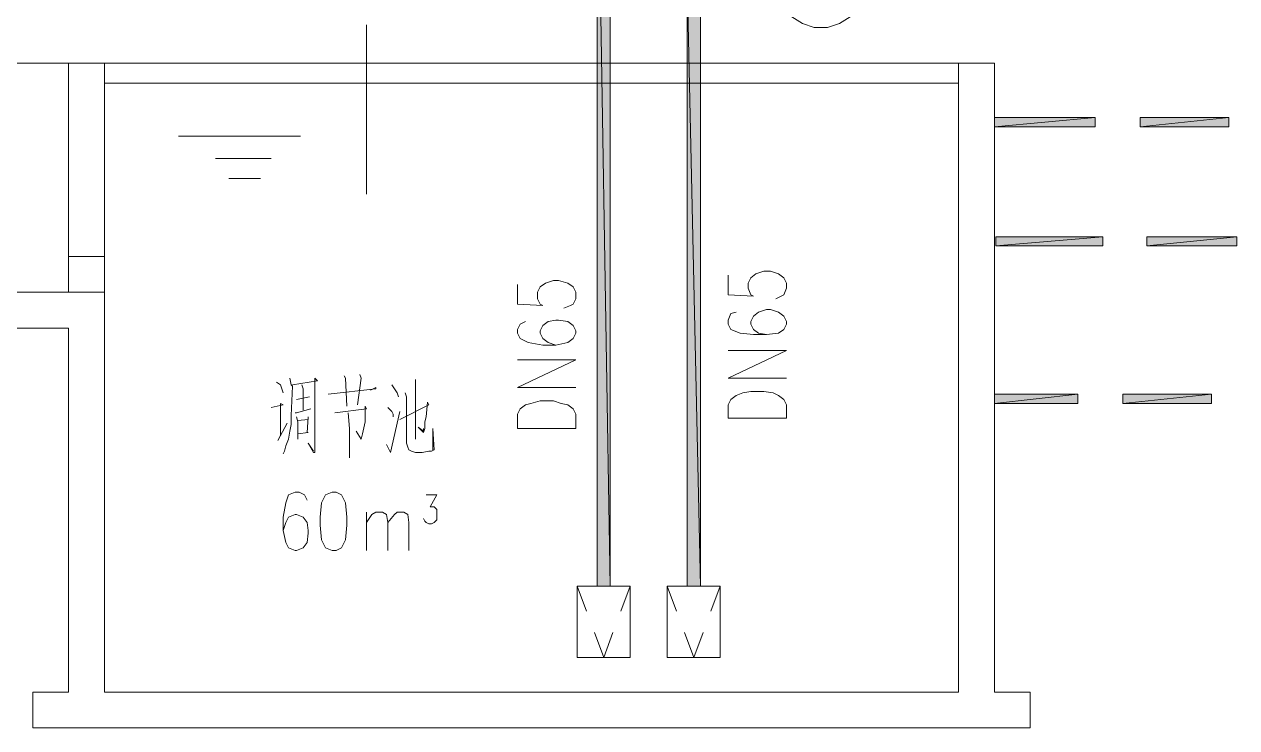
# Model space of a CAD drawing. Extents: x 2439 to 2860, y 496 to 788.
# Drawn here: x 2544 to 2607.9, y 609.1 to 646.3 of the extents above; entities that cross this region are included whole.
import ezdxf

# ---------------------------------------------------------------- set-up
doc = ezdxf.new("R2010")
doc.units = 0
doc.header["$LTSCALE"] = 15
doc.header["$MEASUREMENT"] = 0
doc.layers.get('0').update_dxf_attribs({"linetype": 'CONTINUOUS'})

msp = doc.modelspace()

# ---------------------------------------------------------------- hatches: boundary and pattern name
h = msp.add_hatch(color=0)
edge = h.paths.add_edge_path(flags=0)
edge.add_spline(control_points=[(2574.865, 658.513), (2574.865, 658.513), (2574.167, 658.513), (2574.167, 658.513), (2574.167, 658.513), (2574.865, 616.603), (2574.865, 616.603), (2574.865, 616.603), (2574.865, 658.513), (2574.865, 658.513)], knot_values=[0, 0, 0, 0, 1, 1, 1, 2, 2, 2, 3, 3, 3, 3], degree=3, periodic=0)
edge = h.paths.add_edge_path(flags=0)
edge.add_spline(control_points=[(2574.167, 658.513), (2574.167, 658.513), (2574.865, 616.603), (2574.865, 616.603), (2574.865, 616.603), (2574.167, 616.603), (2574.167, 616.603), (2574.167, 616.603), (2574.167, 658.513), (2574.167, 658.513)], knot_values=[0, 0, 0, 0, 1, 1, 1, 2, 2, 2, 3, 3, 3, 3], degree=3, periodic=0)
h = msp.add_hatch(color=0)
edge = h.paths.add_edge_path(flags=0)
edge.add_spline(control_points=[(2579.615, 648.664), (2579.615, 648.664), (2578.916, 648.664), (2578.916, 648.664), (2578.916, 648.664), (2579.615, 616.603), (2579.615, 616.603), (2579.615, 616.603), (2579.615, 648.664), (2579.615, 648.664)], knot_values=[0, 0, 0, 0, 1, 1, 1, 2, 2, 2, 3, 3, 3, 3], degree=3, periodic=0)
edge = h.paths.add_edge_path(flags=0)
edge.add_spline(control_points=[(2578.916, 648.664), (2578.916, 648.664), (2579.615, 616.603), (2579.615, 616.603), (2579.615, 616.603), (2578.916, 616.603), (2578.916, 616.603), (2578.916, 616.603), (2578.916, 648.664), (2578.916, 648.664)], knot_values=[0, 0, 0, 0, 1, 1, 1, 2, 2, 2, 3, 3, 3, 3], degree=3, periodic=0)
h = msp.add_hatch(color=0)
edge = h.paths.add_edge_path(flags=0)
edge.add_spline(control_points=[(2600.43, 640.841), (2600.43, 640.841), (2600.43, 641.33), (2600.43, 641.33), (2600.43, 641.33), (2595.122, 640.841), (2595.122, 640.841), (2595.122, 640.841), (2600.43, 640.841), (2600.43, 640.841)], knot_values=[0, 0, 0, 0, 1, 1, 1, 2, 2, 2, 3, 3, 3, 3], degree=3, periodic=0)
edge = h.paths.add_edge_path(flags=0)
edge.add_spline(control_points=[(2600.43, 641.33), (2600.43, 641.33), (2595.122, 640.841), (2595.122, 640.841), (2595.122, 640.841), (2595.122, 641.33), (2595.122, 641.33), (2595.122, 641.33), (2600.43, 641.33), (2600.43, 641.33)], knot_values=[0, 0, 0, 0, 1, 1, 1, 2, 2, 2, 3, 3, 3, 3], degree=3, periodic=0)
h = msp.add_hatch(color=0)
edge = h.paths.add_edge_path(flags=0)
edge.add_spline(control_points=[(2607.485, 640.841), (2607.485, 640.841), (2607.485, 641.33), (2607.485, 641.33), (2607.485, 641.33), (2602.805, 640.841), (2602.805, 640.841), (2602.805, 640.841), (2607.485, 640.841), (2607.485, 640.841)], knot_values=[0, 0, 0, 0, 1, 1, 1, 2, 2, 2, 3, 3, 3, 3], degree=3, periodic=0)
edge = h.paths.add_edge_path(flags=0)
edge.add_spline(control_points=[(2607.485, 641.33), (2607.485, 641.33), (2602.805, 640.841), (2602.805, 640.841), (2602.805, 640.841), (2602.805, 641.33), (2602.805, 641.33), (2602.805, 641.33), (2607.485, 641.33), (2607.485, 641.33)], knot_values=[0, 0, 0, 0, 1, 1, 1, 2, 2, 2, 3, 3, 3, 3], degree=3, periodic=0)
h = msp.add_hatch(color=0)
edge = h.paths.add_edge_path(flags=0)
edge.add_spline(control_points=[(2600.849, 634.555), (2600.849, 634.555), (2600.849, 635.044), (2600.849, 635.044), (2600.849, 635.044), (2595.191, 634.555), (2595.191, 634.555), (2595.191, 634.555), (2600.849, 634.555), (2600.849, 634.555)], knot_values=[0, 0, 0, 0, 1, 1, 1, 2, 2, 2, 3, 3, 3, 3], degree=3, periodic=0)
edge = h.paths.add_edge_path(flags=0)
edge.add_spline(control_points=[(2600.849, 635.044), (2600.849, 635.044), (2595.191, 634.555), (2595.191, 634.555), (2595.191, 634.555), (2595.191, 635.044), (2595.191, 635.044), (2595.191, 635.044), (2600.849, 635.044), (2600.849, 635.044)], knot_values=[0, 0, 0, 0, 1, 1, 1, 2, 2, 2, 3, 3, 3, 3], degree=3, periodic=0)
h = msp.add_hatch(color=0)
edge = h.paths.add_edge_path(flags=0)
edge.add_spline(control_points=[(2607.904, 634.555), (2607.904, 634.555), (2607.904, 635.044), (2607.904, 635.044), (2607.904, 635.044), (2603.154, 634.555), (2603.154, 634.555), (2603.154, 634.555), (2607.904, 634.555), (2607.904, 634.555)], knot_values=[0, 0, 0, 0, 1, 1, 1, 2, 2, 2, 3, 3, 3, 3], degree=3, periodic=0)
edge = h.paths.add_edge_path(flags=0)
edge.add_spline(control_points=[(2607.904, 635.044), (2607.904, 635.044), (2603.154, 634.555), (2603.154, 634.555), (2603.154, 634.555), (2603.154, 635.044), (2603.154, 635.044), (2603.154, 635.044), (2607.904, 635.044), (2607.904, 635.044)], knot_values=[0, 0, 0, 0, 1, 1, 1, 2, 2, 2, 3, 3, 3, 3], degree=3, periodic=0)
h = msp.add_hatch(color=0)
edge = h.paths.add_edge_path(flags=0)
edge.add_spline(control_points=[(2595.122, 626.732), (2595.122, 626.732), (2595.122, 626.243), (2595.122, 626.243), (2595.122, 626.243), (2599.522, 626.732), (2599.522, 626.732), (2599.522, 626.732), (2595.122, 626.732), (2595.122, 626.732)], knot_values=[0, 0, 0, 0, 1, 1, 1, 2, 2, 2, 3, 3, 3, 3], degree=3, periodic=0)
edge = h.paths.add_edge_path(flags=0)
edge.add_spline(control_points=[(2595.122, 626.243), (2595.122, 626.243), (2599.522, 626.732), (2599.522, 626.732), (2599.522, 626.732), (2599.522, 626.243), (2599.522, 626.243), (2599.522, 626.243), (2595.122, 626.243), (2595.122, 626.243)], knot_values=[0, 0, 0, 0, 1, 1, 1, 2, 2, 2, 3, 3, 3, 3], degree=3, periodic=0)
h = msp.add_hatch(color=0)
edge = h.paths.add_edge_path(flags=0)
edge.add_spline(control_points=[(2601.897, 626.732), (2601.897, 626.732), (2601.897, 626.243), (2601.897, 626.243), (2601.897, 626.243), (2606.577, 626.732), (2606.577, 626.732), (2606.577, 626.732), (2601.897, 626.732), (2601.897, 626.732)], knot_values=[0, 0, 0, 0, 1, 1, 1, 2, 2, 2, 3, 3, 3, 3], degree=3, periodic=0)
edge = h.paths.add_edge_path(flags=0)
edge.add_spline(control_points=[(2601.897, 626.243), (2601.897, 626.243), (2606.577, 626.732), (2606.577, 626.732), (2606.577, 626.732), (2606.577, 626.243), (2606.577, 626.243), (2606.577, 626.243), (2601.897, 626.243), (2601.897, 626.243)], knot_values=[0, 0, 0, 0, 1, 1, 1, 2, 2, 2, 3, 3, 3, 3], degree=3, periodic=0)

# ---------------------------------------------------------------- linework, layer by layer
at = {"color": 0, "lineweight": 5}
for points in [[(2585.971, 650.97), (2585.343, 650.9), (2584.714, 650.62), (2584.155, 650.201), (2583.806, 649.642), (2583.596, 649.014), (2583.526, 648.385), (2583.666, 647.687), (2583.946, 647.128), (2584.434, 646.639), (2584.993, 646.29), (2585.622, 646.08), (2586.32, 646.08), (2586.949, 646.29), (2587.508, 646.639), (2587.997, 647.128), (2588.276, 647.687), (2588.416, 648.385), (2588.346, 649.014), (2588.137, 649.642), (2587.787, 650.201), (2587.228, 650.62), (2586.6, 650.9), (2585.971, 650.97)], [(2562.013, 646.22), (2562.013, 637.279)], [(2546.296, 644.194), (2542.175, 644.194)], [(2546.296, 632.11), (2546.296, 644.194)], [(2546.296, 644.194), (2595.122, 644.194)], [(2548.182, 611.015), (2548.182, 644.194)], [(2593.236, 611.015), (2593.236, 644.194)], [(2595.122, 611.015), (2595.122, 644.194)], [(2548.182, 643.146), (2593.236, 643.146)], [(2595.122, 640.841), (2595.122, 641.33)], [(2552.094, 640.352), (2558.52, 640.352)], [(2554.05, 639.165), (2556.983, 639.165)], [(2554.748, 638.117), (2556.425, 638.117)], [(2595.191, 634.555), (2595.191, 635.044)], [(2546.296, 633.996), (2548.182, 633.996)], [(2581.082, 633.018), (2581.082, 631.97), (2582.409, 631.9), (2582.269, 631.97), (2582.129, 632.32), (2582.129, 632.599), (2582.269, 632.878), (2582.549, 633.088), (2582.968, 633.228), (2583.317, 633.228), (2583.736, 633.088), (2584.015, 632.878), (2584.155, 632.599), (2584.155, 632.32), (2584.015, 631.97), (2583.876, 631.9), (2583.596, 631.761)], [(2569.976, 632.529), (2569.976, 631.481), (2571.303, 631.412), (2571.163, 631.481), (2571.023, 631.761), (2571.023, 632.11), (2571.163, 632.389), (2571.442, 632.599), (2571.861, 632.739), (2572.141, 632.739), (2572.63, 632.599), (2572.909, 632.389), (2573.049, 632.11), (2573.049, 631.761), (2572.909, 631.481), (2572.77, 631.412), (2572.42, 631.272)], [(2528.974, 632.11), (2548.182, 632.11)], [(2581.501, 631.062), (2581.221, 630.992), (2581.082, 630.643), (2581.082, 630.434), (2581.221, 630.154), (2581.71, 629.945), (2582.409, 629.875), (2583.107, 629.875), (2583.736, 629.945), (2584.015, 630.154), (2584.155, 630.434), (2584.155, 630.573), (2584.015, 630.853), (2583.736, 631.062), (2583.317, 631.202), (2583.107, 631.202), (2582.688, 631.062), (2582.409, 630.853), (2582.269, 630.573), (2582.269, 630.434), (2582.409, 630.154), (2582.688, 629.945), (2583.107, 629.875)], [(2570.395, 630.573), (2570.115, 630.434), (2569.976, 630.154), (2569.976, 629.945), (2570.115, 629.665), (2570.534, 629.456), (2571.303, 629.316), (2572.001, 629.316), (2572.63, 629.456), (2572.909, 629.665), (2573.049, 629.945), (2573.049, 630.084), (2572.909, 630.364), (2572.63, 630.573), (2572.141, 630.643), (2572.001, 630.643), (2571.582, 630.573), (2571.303, 630.364), (2571.163, 630.084), (2571.163, 629.945), (2571.303, 629.665), (2571.582, 629.456), (2572.001, 629.316)], [(2527.088, 630.224), (2546.296, 630.224)], [(2546.296, 611.015), (2546.296, 630.224)], [(2584.155, 627.57), (2581.082, 627.57), (2584.155, 629.037), (2581.082, 629.037)], [(2573.049, 627.081), (2569.976, 627.081), (2573.049, 628.548), (2569.976, 628.548)], [(2557.263, 627.36), (2557.472, 627.221), (2557.542, 627.011), (2557.612, 626.801)], [(2557.961, 627.57), (2558.031, 627.221), (2558.101, 627.151), (2558.031, 625.614), (2558.031, 625.474), (2558.031, 625.125), (2557.961, 624.776), (2557.891, 624.357), (2557.752, 624.007), (2557.682, 623.728), (2557.612, 623.588)], [(2558.101, 627.221), (2559.428, 627.43), (2559.288, 627.57), (2559.288, 627.29), (2559.288, 624.636), (2559.288, 624.357), (2559.288, 624.077), (2559.288, 623.868), (2559.288, 623.728), (2559.288, 623.658), (2559.219, 623.658), (2558.939, 624.147), (2559.219, 623.728)], [(2560.825, 627.709), (2560.895, 627.57), (2560.965, 626.103)], [(2561.663, 627.779), (2561.733, 627.57), (2561.524, 626.173)], [(2564.597, 627.5), (2564.597, 627.29), (2564.597, 624.357), (2564.597, 624.636), (2564.597, 624.915)], [(2558.59, 627.221), (2558.66, 627.011), (2558.66, 625.893)], [(2562.222, 626.941), (2562.502, 627.081), (2562.502, 627.011), (2559.987, 626.732)], [(2563.34, 627.221), (2563.479, 627.011), (2563.619, 626.801), (2563.689, 626.592)], [(2564.038, 626.801), (2564.108, 626.592), (2564.108, 624.496), (2564.108, 624.147), (2564.178, 623.938), (2564.248, 623.798), (2564.388, 623.728), (2564.597, 623.658), (2564.946, 623.658), (2565.296, 623.728), (2565.435, 623.728), (2565.575, 623.798), (2565.505, 624.915), (2565.505, 623.798)], [(2584.155, 625.474), (2581.082, 625.474), (2581.082, 626.173), (2581.221, 626.452), (2581.501, 626.662), (2581.85, 626.801), (2582.269, 626.871), (2582.968, 626.871), (2583.457, 626.801), (2583.736, 626.662), (2584.015, 626.452), (2584.155, 626.173), (2584.155, 625.474)], [(2556.983, 626.033), (2557.612, 626.173), (2557.472, 626.243), (2557.472, 624.566), (2557.333, 624.287), (2557.822, 625.195)], [(2558.311, 626.452), (2559.009, 626.592)], [(2560.336, 625.754), (2562.013, 625.963), (2561.943, 626.103), (2561.943, 625.963), (2561.943, 625.265), (2561.803, 624.636), (2561.733, 624.357), (2561.454, 624.776), (2561.733, 624.357)], [(2563.759, 625.404), (2565.296, 626.173), (2565.226, 626.312), (2565.156, 625.544), (2565.086, 625.265), (2565.086, 624.915), (2565.016, 624.706), (2564.737, 624.985), (2565.016, 624.776), (2565.016, 624.915)], [(2573.049, 624.915), (2569.976, 624.915), (2569.976, 625.684), (2570.115, 625.963), (2570.395, 626.173), (2570.674, 626.243), (2571.163, 626.382), (2571.861, 626.382), (2572.281, 626.243), (2572.63, 626.173), (2572.909, 625.963), (2573.049, 625.684), (2573.049, 624.915)], [(2558.241, 625.754), (2558.311, 625.754), (2559.079, 625.963)], [(2558.311, 625.544), (2558.38, 625.265), (2558.38, 624.357), (2558.38, 624.636), (2558.939, 624.706), (2558.869, 624.706), (2558.939, 625.544), (2558.939, 625.404), (2558.38, 625.335)], [(2561.035, 625.754), (2561.105, 624.915), (2561.105, 624.147), (2561.105, 623.518), (2561.105, 623.379), (2561.105, 623.518), (2561.105, 623.938)], [(2563.06, 624.077), (2563.27, 623.658), (2563.759, 625.824)], [(2563.13, 626.033), (2563.34, 625.824), (2563.41, 625.684), (2563.41, 625.544)], [(2558.869, 621.144), (2558.73, 621.423), (2558.45, 621.563), (2558.241, 621.563), (2557.891, 621.423), (2557.752, 621.004), (2557.612, 620.236), (2557.612, 619.537), (2557.752, 618.908), (2557.891, 618.629), (2558.241, 618.489), (2558.311, 618.489), (2558.66, 618.629), (2558.869, 618.908), (2558.939, 619.397), (2558.939, 619.537), (2558.869, 619.956), (2558.66, 620.236), (2558.311, 620.375), (2558.241, 620.375), (2557.891, 620.236), (2557.752, 619.956), (2557.612, 619.537)], [(2560.197, 621.563), (2559.847, 621.423), (2559.638, 621.004), (2559.568, 620.236), (2559.568, 619.816), (2559.638, 619.048), (2559.847, 618.629), (2560.197, 618.489), (2560.406, 618.489), (2560.685, 618.629), (2560.895, 619.048), (2560.965, 619.816), (2560.965, 620.236), (2560.895, 621.004), (2560.685, 621.423), (2560.406, 621.563), (2560.197, 621.563)], [(2565.156, 621.423), (2565.715, 621.423), (2565.365, 620.794), (2565.575, 620.794), (2565.645, 620.724), (2565.715, 620.655), (2565.715, 620.445), (2565.715, 620.305), (2565.715, 620.096), (2565.575, 619.956), (2565.435, 619.886), (2565.296, 619.886), (2565.156, 619.956), (2565.086, 620.026), (2565.016, 620.166)], [(2562.013, 620.515), (2562.013, 618.489)], [(2562.013, 619.956), (2562.292, 620.375), (2562.502, 620.515), (2562.851, 620.515), (2563.06, 620.375), (2563.13, 619.956), (2563.13, 618.489)], [(2563.13, 619.956), (2563.479, 620.375), (2563.619, 620.515), (2563.968, 620.515), (2564.178, 620.375), (2564.248, 619.956), (2564.248, 618.489)], [(2573.119, 612.831), (2574.516, 612.831), (2575.913, 612.831), (2575.913, 616.603), (2574.516, 616.603), (2573.119, 616.603), (2573.119, 612.831)], [(2573.119, 616.603), (2573.608, 615.276)], [(2575.424, 615.276), (2575.913, 616.603)], [(2577.869, 612.831), (2579.266, 612.831), (2580.663, 612.831), (2580.663, 616.603), (2579.266, 616.603), (2577.869, 616.603), (2577.869, 612.831)], [(2577.869, 616.603), (2578.358, 615.276)], [(2580.174, 615.276), (2580.663, 616.603)], [(2574.027, 614.159), (2574.516, 612.831), (2575.005, 614.159)], [(2578.777, 614.159), (2579.266, 612.831), (2579.755, 614.159)], [(2544.41, 611.015), (2546.296, 611.015)], [(2544.41, 609.129), (2544.41, 611.015)], [(2548.182, 611.015), (2593.236, 611.015)], [(2597.007, 609.129), (2597.007, 611.015), (2595.122, 611.015)], [(2544.41, 609.129), (2597.007, 609.129)]]:
    msp.add_lwpolyline(points, dxfattribs=at)
for points in [[(2574.865, 658.513), (2574.865, 658.513), (2574.167, 658.513), (2574.167, 658.513), (2574.167, 658.513), (2574.865, 616.603), (2574.865, 616.603), (2574.865, 616.603), (2574.865, 658.513), (2574.865, 658.513)], [(2574.167, 658.513), (2574.167, 658.513), (2574.865, 616.603), (2574.865, 616.603), (2574.865, 616.603), (2574.167, 616.603), (2574.167, 616.603), (2574.167, 616.603), (2574.167, 658.513), (2574.167, 658.513)], [(2579.615, 648.664), (2579.615, 648.664), (2578.916, 648.664), (2578.916, 648.664), (2578.916, 648.664), (2579.615, 616.603), (2579.615, 616.603), (2579.615, 616.603), (2579.615, 648.664), (2579.615, 648.664)], [(2578.916, 648.664), (2578.916, 648.664), (2579.615, 616.603), (2579.615, 616.603), (2579.615, 616.603), (2578.916, 616.603), (2578.916, 616.603), (2578.916, 616.603), (2578.916, 648.664), (2578.916, 648.664)], [(2600.43, 640.841), (2600.43, 640.841), (2600.43, 641.33), (2600.43, 641.33), (2600.43, 641.33), (2595.122, 640.841), (2595.122, 640.841), (2595.122, 640.841), (2600.43, 640.841), (2600.43, 640.841)], [(2600.43, 641.33), (2600.43, 641.33), (2595.122, 640.841), (2595.122, 640.841), (2595.122, 640.841), (2595.122, 641.33), (2595.122, 641.33), (2595.122, 641.33), (2600.43, 641.33), (2600.43, 641.33)], [(2607.485, 640.841), (2607.485, 640.841), (2607.485, 641.33), (2607.485, 641.33), (2607.485, 641.33), (2602.805, 640.841), (2602.805, 640.841), (2602.805, 640.841), (2607.485, 640.841), (2607.485, 640.841)], [(2607.485, 641.33), (2607.485, 641.33), (2602.805, 640.841), (2602.805, 640.841), (2602.805, 640.841), (2602.805, 641.33), (2602.805, 641.33), (2602.805, 641.33), (2607.485, 641.33), (2607.485, 641.33)], [(2600.849, 634.555), (2600.849, 634.555), (2600.849, 635.044), (2600.849, 635.044), (2600.849, 635.044), (2595.191, 634.555), (2595.191, 634.555), (2595.191, 634.555), (2600.849, 634.555), (2600.849, 634.555)], [(2600.849, 635.044), (2600.849, 635.044), (2595.191, 634.555), (2595.191, 634.555), (2595.191, 634.555), (2595.191, 635.044), (2595.191, 635.044), (2595.191, 635.044), (2600.849, 635.044), (2600.849, 635.044)], [(2607.904, 634.555), (2607.904, 634.555), (2607.904, 635.044), (2607.904, 635.044), (2607.904, 635.044), (2603.154, 634.555), (2603.154, 634.555), (2603.154, 634.555), (2607.904, 634.555), (2607.904, 634.555)], [(2607.904, 635.044), (2607.904, 635.044), (2603.154, 634.555), (2603.154, 634.555), (2603.154, 634.555), (2603.154, 635.044), (2603.154, 635.044), (2603.154, 635.044), (2607.904, 635.044), (2607.904, 635.044)], [(2595.122, 626.732), (2595.122, 626.732), (2595.122, 626.243), (2595.122, 626.243), (2595.122, 626.243), (2599.522, 626.732), (2599.522, 626.732), (2599.522, 626.732), (2595.122, 626.732), (2595.122, 626.732)], [(2595.122, 626.243), (2595.122, 626.243), (2599.522, 626.732), (2599.522, 626.732), (2599.522, 626.732), (2599.522, 626.243), (2599.522, 626.243), (2599.522, 626.243), (2595.122, 626.243), (2595.122, 626.243)], [(2601.897, 626.732), (2601.897, 626.732), (2601.897, 626.243), (2601.897, 626.243), (2601.897, 626.243), (2606.577, 626.732), (2606.577, 626.732), (2606.577, 626.732), (2601.897, 626.732), (2601.897, 626.732)], [(2601.897, 626.243), (2601.897, 626.243), (2606.577, 626.732), (2606.577, 626.732), (2606.577, 626.732), (2606.577, 626.243), (2606.577, 626.243), (2606.577, 626.243), (2601.897, 626.243), (2601.897, 626.243)]]:
    msp.add_open_spline(points, degree=3, knots=[0, 0, 0, 0, 1, 1, 1, 2, 2, 2, 3, 3, 3, 3], dxfattribs=at)

doc.saveas('drawing.dxf')
